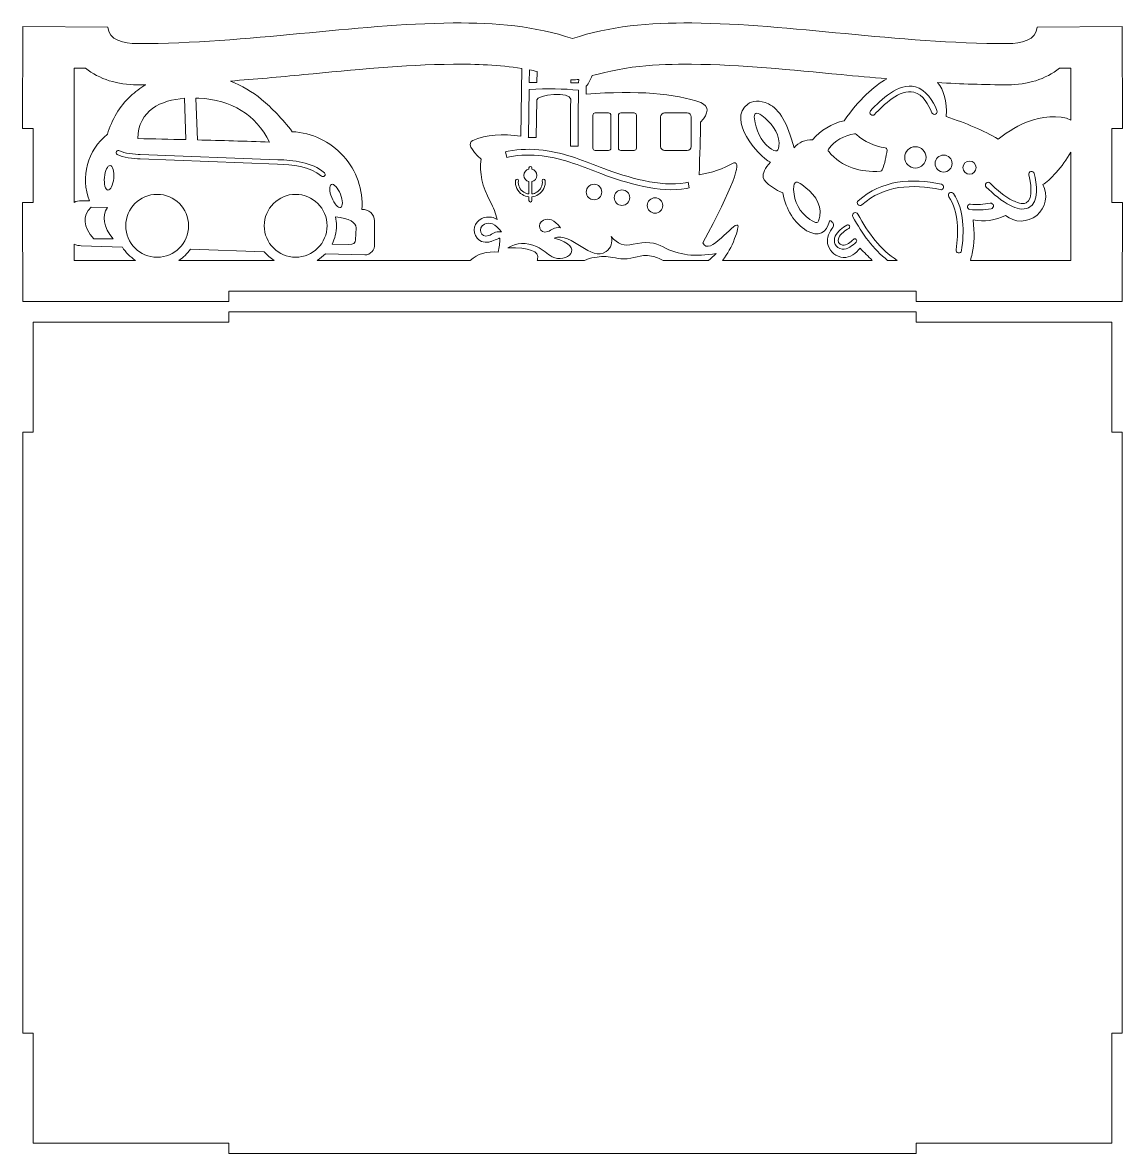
# Model space of a CAD drawing. Header units: millimetres. Extents: x -1460 to 1460, y -777 to 775.
# Drawn here: x -395.3 to -75.2, y 85.1 to 414.3 of the extents above; entities that cross this region are included whole.
import ezdxf

# ---------------------------------------------------------------- set-up
doc = ezdxf.new("R2010")
doc.units = ezdxf.units.MM
doc.header["$MEASUREMENT"] = 0
doc.layers.add('Camada 1', color=7, linetype='Continuous')

msp = doc.modelspace()

# ---------------------------------------------------------------- linework, layer by layer
at = {"layer": 'Camada 1', "color": 250, "lineweight": 20}
for points, knots in [([(-270.0209, 414.1403), (-298.9513, 413.8828), (-329.326, 408.1563), (-361.9524, 408.1563), (-361.9524, 408.1563), (-365.6108, 408.1563), (-370.4281, 409.1423), (-370.4281, 412.9401), (-370.4281, 412.9401), (-370.4281, 412.9401), (-395.2485, 413.1374), (-395.2485, 413.1374), (-395.2485, 413.1374), (-395.2485, 413.1374), (-395.2734, 383.4721), (-395.2734, 383.4721), (-395.2734, 383.4721), (-395.2734, 383.4721), (-392.2485, 383.4721), (-392.2485, 383.4721), (-392.2485, 383.4721), (-392.2485, 383.4721), (-392.2485, 361.8579), (-392.2485, 361.8579), (-392.2485, 361.8579), (-392.2485, 361.8579), (-395.2734, 361.8579), (-395.2734, 361.8579), (-395.2734, 361.8579), (-395.2734, 361.8579), (-395.2485, 333.0524), (-395.2485, 333.0524), (-395.2485, 333.0524), (-395.2485, 333.0524), (-335.2473, 333.0524), (-335.2473, 333.0524), (-335.2473, 333.0524), (-335.2473, 333.0524), (-335.2473, 336.0587), (-335.2473, 336.0587), (-335.2473, 336.0587), (-335.2473, 336.0587), (-135.2499, 336.0587), (-135.2499, 336.0587), (-135.2499, 336.0587), (-135.2499, 336.0587), (-135.2499, 333.0524), (-135.2499, 333.0524), (-135.2499, 333.0524), (-135.2499, 333.0524), (-75.2487, 333.0524), (-75.2487, 333.0524), (-75.2487, 333.0524), (-75.2487, 333.0524), (-75.2238, 361.8579), (-75.2238, 361.8579), (-75.2238, 361.8579), (-75.2238, 361.8579), (-78.2487, 361.8579), (-78.2487, 361.8579), (-78.2487, 361.8579), (-78.2487, 361.8579), (-78.2487, 383.4721), (-78.2487, 383.4721), (-78.2487, 383.4721), (-78.2487, 383.4721), (-75.2238, 383.4721), (-75.2238, 383.4721), (-75.2238, 383.4721), (-75.2238, 383.4721), (-75.2487, 413.1374), (-75.2487, 413.1374), (-75.2487, 413.1374), (-75.2487, 413.1374), (-100.0691, 412.9401), (-100.0691, 412.9401), (-100.0691, 412.9401), (-100.0691, 409.1423), (-104.8864, 408.1563), (-108.5448, 408.1563), (-108.5448, 408.1563), (-141.1712, 408.1563), (-171.5459, 413.8828), (-200.4763, 414.1403), (-200.4763, 414.1403), (-212.9685, 414.252), (-224.458, 413.256), (-235.2245, 409.5947), (-235.2245, 409.5947), (-235.2245, 409.5947), (-235.2486, 409.6029), (-235.2486, 409.6029), (-235.2486, 409.6029), (-235.2486, 409.6029), (-235.2727, 409.5947), (-235.2727, 409.5947), (-235.2727, 409.5947), (-246.0392, 413.256), (-257.5287, 414.252), (-270.0209, 414.1403)], [0, 0, 0, 0, 0.03846154, 0.03846154, 0.03846154, 0.03846154, 0.07692308, 0.07692308, 0.07692308, 0.07692308, 0.11538462, 0.11538462, 0.11538462, 0.11538462, 0.15384615, 0.15384615, 0.15384615, 0.15384615, 0.19230769, 0.19230769, 0.19230769, 0.19230769, 0.23076923, 0.23076923, 0.23076923, 0.23076923, 0.26923077, 0.26923077, 0.26923077, 0.26923077, 0.30769231, 0.30769231, 0.30769231, 0.30769231, 0.34615385, 0.34615385, 0.34615385, 0.34615385, 0.38461538, 0.38461538, 0.38461538, 0.38461538, 0.42307692, 0.42307692, 0.42307692, 0.42307692, 0.46153846, 0.46153846, 0.46153846, 0.46153846, 0.5, 0.5, 0.5, 0.5, 0.53846154, 0.53846154, 0.53846154, 0.53846154, 0.57692308, 0.57692308, 0.57692308, 0.57692308, 0.61538462, 0.61538462, 0.61538462, 0.61538462, 0.65384615, 0.65384615, 0.65384615, 0.65384615, 0.69230769, 0.69230769, 0.69230769, 0.69230769, 0.73076923, 0.73076923, 0.73076923, 0.73076923, 0.76923077, 0.76923077, 0.76923077, 0.76923077, 0.80769231, 0.80769231, 0.80769231, 0.80769231, 0.84615385, 0.84615385, 0.84615385, 0.84615385, 0.88461538, 0.88461538, 0.88461538, 0.88461538, 0.92307692, 0.92307692, 0.92307692, 0.92307692, 1, 1, 1, 1]), ([(-334.8091, 397.2522), (-327.6907, 397.7705), (-320.5788, 398.4244), (-313.4569, 399.1063), (-313.4569, 399.1063), (-299.0075, 400.4898), (-284.4378, 402.0114), (-269.9139, 402.1409), (-269.9139, 402.1409), (-263.3138, 402.1997), (-256.5801, 401.952), (-250.0097, 400.8892), (-250.0097, 400.8892), (-250.0097, 400.8892), (-250.319, 381.1684), (-250.319, 381.1684), (-250.319, 381.1684), (-255.4888, 381.9254), (-260.3597, 381.7891), (-264.2673, 379.9467), (-264.2673, 379.9467), (-265.7849, 379.1856), (-264.9709, 377.3601), (-261.8255, 374.4705), (-261.8255, 374.4705), (-262.4169, 370.5852), (-261.5288, 366.4903), (-259.1613, 362.1853), (-259.1613, 362.1853), (-258.2742, 360.4151), (-257.6002, 358.6792), (-257.1394, 356.9783), (-257.1394, 356.9783), (-257.3896, 357.117), (-257.6506, 357.2387), (-257.9223, 357.3404), (-257.9223, 357.3404), (-259.1382, 357.795), (-260.498, 357.799), (-261.6748, 357.2223), (-261.6748, 357.2223), (-263.8216, 356.1705), (-264.5613, 353.4248), (-263.031, 351.5469), (-263.031, 351.5469), (-262.0463, 350.3386), (-260.4994, 350.0395), (-259.0582, 350.5264), (-259.0582, 350.5264), (-258.9565, 350.5608), (-258.8561, 350.599), (-258.7572, 350.6404), (-258.7572, 350.6404), (-258.2003, 350.8737), (-257.2353, 351.1816), (-256.711, 351.4195), (-256.711, 351.4195), (-256.6216, 351.4599), (-256.5117, 351.4865), (-256.3927, 351.5018), (-256.3927, 351.5018), (-256.3987, 350.1294), (-256.5569, 348.7813), (-256.8671, 347.4582), (-256.8671, 347.4582), (-260.188, 347.7512), (-262.9053, 346.9491), (-265.0193, 345.0524), (-265.0193, 345.0524), (-265.0193, 345.0524), (-309.533, 345.0524), (-309.533, 345.0524), (-309.533, 345.0524), (-308.6637, 345.5959), (-307.8697, 346.2486), (-307.1707, 346.9917), (-307.1707, 346.9917), (-307.1707, 346.9917), (-295.6651, 346.6148), (-295.6651, 346.6148), (-295.6651, 346.6148), (-294.8735, 346.6504), (-294.129, 347.0012), (-293.597, 347.5886), (-293.597, 347.5886), (-293.0652, 348.1761), (-292.7901, 348.9517), (-292.8329, 349.7429), (-292.8329, 349.7429), (-292.8329, 349.7429), (-292.8329, 356.5486), (-292.8329, 356.5486), (-292.8329, 356.5486), (-292.8698, 357.4787), (-293.2819, 358.354), (-293.9749, 358.9751), (-293.9749, 358.9751), (-294.6678, 359.5963), (-295.5829, 359.9104), (-296.5113, 359.8457), (-296.5113, 359.8457), (-296.1548, 365.5514), (-298.1014, 371.1618), (-301.9152, 375.4205), (-301.9152, 375.4205), (-305.729, 379.6791), (-311.0914, 382.2306), (-316.8016, 382.5033), (-316.8016, 382.5033), (-319.7272, 386.2622), (-322.7002, 389.3881), (-325.7202, 391.881), (-325.7202, 391.881), (-328.4439, 394.129), (-331.5359, 395.9492), (-334.8091, 397.2522)], [0, 0, 0, 0, 0.03333333, 0.03333333, 0.03333333, 0.03333333, 0.06666667, 0.06666667, 0.06666667, 0.06666667, 0.1, 0.1, 0.1, 0.1, 0.13333333, 0.13333333, 0.13333333, 0.13333333, 0.16666667, 0.16666667, 0.16666667, 0.16666667, 0.2, 0.2, 0.2, 0.2, 0.23333333, 0.23333333, 0.23333333, 0.23333333, 0.26666667, 0.26666667, 0.26666667, 0.26666667, 0.3, 0.3, 0.3, 0.3, 0.33333333, 0.33333333, 0.33333333, 0.33333333, 0.36666667, 0.36666667, 0.36666667, 0.36666667, 0.4, 0.4, 0.4, 0.4, 0.43333333, 0.43333333, 0.43333333, 0.43333333, 0.46666667, 0.46666667, 0.46666667, 0.46666667, 0.5, 0.5, 0.5, 0.5, 0.53333333, 0.53333333, 0.53333333, 0.53333333, 0.56666667, 0.56666667, 0.56666667, 0.56666667, 0.6, 0.6, 0.6, 0.6, 0.63333333, 0.63333333, 0.63333333, 0.63333333, 0.66666667, 0.66666667, 0.66666667, 0.66666667, 0.7, 0.7, 0.7, 0.7, 0.73333333, 0.73333333, 0.73333333, 0.73333333, 0.76666667, 0.76666667, 0.76666667, 0.76666667, 0.8, 0.8, 0.8, 0.8, 0.83333333, 0.83333333, 0.83333333, 0.83333333, 0.86666667, 0.86666667, 0.86666667, 0.86666667, 0.9, 0.9, 0.9, 0.9, 0.93333333, 0.93333333, 0.93333333, 0.93333333, 1, 1, 1, 1]), ([(-198.4064, 369.9795), (-198.1766, 375.7849), (-198.0274, 380.8836), (-197.9589, 385.2754), (-197.9589, 385.2754), (-195.4886, 387.972), (-195.4639, 389.8714), (-197.8849, 390.9739), (-197.8849, 390.9739), (-205.2777, 393.7015), (-216.4039, 394.528), (-231.2638, 393.454), (-231.2638, 393.454), (-231.2638, 393.454), (-231.2231, 395.7099), (-231.2231, 395.7099), (-231.2231, 395.7099), (-230.5162, 396.6585), (-229.9596, 397.7046), (-229.5685, 398.8109), (-229.5685, 398.8109), (-227.654, 399.3128), (-221.5055, 400.9534), (-215.7619, 401.5175), (-215.7619, 401.5175), (-210.7083, 402.0138), (-205.6091, 402.1857), (-200.5833, 402.1409), (-200.5833, 402.1409), (-186.0594, 402.0114), (-171.4897, 400.4898), (-157.0403, 399.1063), (-157.0403, 399.1063), (-152.6141, 398.6825), (-148.1918, 398.2695), (-143.7694, 397.8932), (-143.7694, 397.8932), (-147.6059, 395.7296), (-151.8905, 391.883), (-156.2022, 385.7042), (-156.2022, 385.7042), (-159.7681, 384.8465), (-162.9832, 382.9114), (-165.4105, 380.1621), (-165.4105, 380.1621), (-167.4654, 380.2429), (-169.4444, 379.3793), (-170.7827, 377.8181), (-170.7827, 377.8181), (-172.589, 384.8823), (-175.0698, 389.1158), (-178.2053, 390.563), (-178.2053, 390.563), (-180.8435, 391.7804), (-182.9068, 391.5698), (-184.2674, 390.5267), (-184.2674, 390.5267), (-190.2984, 385.9037), (-181.3811, 375.5669), (-177.6465, 373.5978), (-177.6465, 373.5978), (-179.2599, 371.8513), (-179.9576, 370.3902), (-179.7396, 369.2144), (-179.7396, 369.2144), (-179.3986, 367.3762), (-175.5865, 365.3816), (-174.0652, 364.6881), (-174.0652, 364.6881), (-173.0416, 359.6326), (-170.7254, 355.9666), (-167.1164, 353.6896), (-167.1164, 353.6896), (-163.6506, 351.7971), (-161.4053, 352.7917), (-160.3808, 356.6737), (-160.3808, 356.6737), (-159.9907, 356.4957), (-159.706, 356.283), (-159.5261, 356.0357), (-159.5261, 356.0357), (-158.9945, 355.3046), (-159.4164, 354.7675), (-159.8169, 354.181), (-159.8169, 354.181), (-160.842, 352.681), (-161.4374, 351.0593), (-160.8647, 349.3479), (-160.8647, 349.3479), (-160.2186, 347.416), (-158.4839, 346.0548), (-156.4531, 345.8948), (-156.4531, 345.8948), (-154.4221, 345.7353), (-152.6686, 347.1774), (-151.556, 348.6158), (-151.556, 348.6158), (-150.3563, 347.33), (-149.1795, 346.1425), (-148.0255, 345.0524), (-148.0255, 345.0524), (-148.0255, 345.0524), (-191.5892, 345.0524), (-191.5892, 345.0524), (-191.5892, 345.0524), (-190.0828, 347.0638), (-189.027, 348.8798), (-188.0697, 351.3732), (-188.0697, 351.3732), (-187.7058, 352.3206), (-187.3912, 353.2831), (-187.1961, 354.1218), (-187.1961, 354.1218), (-187.0536, 354.7345), (-187.0475, 355.1104), (-187.1814, 355.2455), (-187.1814, 355.2455), (-188.2916, 356.3655), (-195.5475, 345.8285), (-197.2927, 350.1964), (-197.2927, 350.1964), (-188.733, 366.2358), (-185.7478, 373.9818), (-188.3371, 373.4342), (-188.3371, 373.4342), (-191.324, 371.6892), (-194.6805, 370.5375), (-198.4064, 369.9795)], [0, 0, 0, 0, 0.03030303, 0.03030303, 0.03030303, 0.03030303, 0.06060606, 0.06060606, 0.06060606, 0.06060606, 0.09090909, 0.09090909, 0.09090909, 0.09090909, 0.12121212, 0.12121212, 0.12121212, 0.12121212, 0.15151515, 0.15151515, 0.15151515, 0.15151515, 0.18181818, 0.18181818, 0.18181818, 0.18181818, 0.21212121, 0.21212121, 0.21212121, 0.21212121, 0.24242424, 0.24242424, 0.24242424, 0.24242424, 0.27272727, 0.27272727, 0.27272727, 0.27272727, 0.3030303, 0.3030303, 0.3030303, 0.3030303, 0.33333333, 0.33333333, 0.33333333, 0.33333333, 0.36363636, 0.36363636, 0.36363636, 0.36363636, 0.39393939, 0.39393939, 0.39393939, 0.39393939, 0.42424242, 0.42424242, 0.42424242, 0.42424242, 0.45454545, 0.45454545, 0.45454545, 0.45454545, 0.48484848, 0.48484848, 0.48484848, 0.48484848, 0.51515152, 0.51515152, 0.51515152, 0.51515152, 0.54545455, 0.54545455, 0.54545455, 0.54545455, 0.57575758, 0.57575758, 0.57575758, 0.57575758, 0.60606061, 0.60606061, 0.60606061, 0.60606061, 0.63636364, 0.63636364, 0.63636364, 0.63636364, 0.66666667, 0.66666667, 0.66666667, 0.66666667, 0.6969697, 0.6969697, 0.6969697, 0.6969697, 0.72727273, 0.72727273, 0.72727273, 0.72727273, 0.75757576, 0.75757576, 0.75757576, 0.75757576, 0.78787879, 0.78787879, 0.78787879, 0.78787879, 0.81818182, 0.81818182, 0.81818182, 0.81818182, 0.84848485, 0.84848485, 0.84848485, 0.84848485, 0.87878788, 0.87878788, 0.87878788, 0.87878788, 0.90909091, 0.90909091, 0.90909091, 0.90909091, 0.93939394, 0.93939394, 0.93939394, 0.93939394, 1, 1, 1, 1]), ([(-370.5707, 381.7424), (-376.4046, 377.1567), (-378.5359, 369.2847), (-375.8124, 362.3819), (-375.8124, 362.3819), (-375.8124, 362.3819), (-378.189, 362.3819), (-378.189, 362.3819), (-378.189, 362.3819), (-378.9164, 362.3819), (-379.7195, 362.3636), (-380.2687, 361.9156), (-380.2687, 361.9156), (-380.2728, 374.986), (-380.2693, 388.2942), (-380.2587, 401.0285), (-380.2587, 401.0285), (-380.2587, 401.0285), (-376.9644, 400.9987), (-376.9644, 400.9987), (-376.9644, 400.9987), (-373.0225, 397.7218), (-367.4481, 396.1563), (-361.9524, 396.1563), (-361.9524, 396.1563), (-361.1135, 396.1563), (-360.2748, 396.16), (-359.4367, 396.1675), (-359.4367, 396.1675), (-361.0152, 395.2453), (-362.5204, 394.1265), (-363.9247, 392.7948), (-363.9247, 392.7948), (-367.013, 389.8664), (-369.3582, 386.0957), (-370.5707, 381.7424)], [0, 0, 0, 0, 0.1, 0.1, 0.1, 0.1, 0.2, 0.2, 0.2, 0.2, 0.3, 0.3, 0.3, 0.3, 0.4, 0.4, 0.4, 0.4, 0.5, 0.5, 0.5, 0.5, 0.6, 0.6, 0.6, 0.6, 0.7, 0.7, 0.7, 0.7, 0.8, 0.8, 0.8, 0.8, 1, 1, 1, 1]), ([(-247.8348, 396.8672), (-247.8348, 396.8672), (-247.7779, 400.4944), (-247.7779, 400.4944), (-247.7779, 400.4944), (-247.0306, 400.3509), (-246.286, 400.1958), (-245.5442, 400.0287), (-245.5442, 400.0287), (-245.5442, 400.0287), (-245.5904, 396.8471), (-245.5904, 396.8471), (-245.5904, 396.8471), (-245.5904, 396.8471), (-247.8348, 396.8672), (-247.8348, 396.8672)], [0, 0, 0, 0, 0.2, 0.2, 0.2, 0.2, 0.4, 0.4, 0.4, 0.4, 0.6, 0.6, 0.6, 0.6, 1, 1, 1, 1]), ([(-108.5448, 396.1563), (-103.0491, 396.1563), (-97.4747, 397.7218), (-93.5328, 400.9987), (-93.5328, 400.9987), (-93.5328, 400.9987), (-90.2385, 401.0285), (-90.2385, 401.0285), (-90.2385, 401.0285), (-90.2385, 401.0285), (-90.2294, 385.8647), (-90.2294, 385.8647), (-90.2294, 385.8647), (-93.3477, 387.7279), (-99.4689, 386.5685), (-102.251, 385.5877), (-102.251, 385.5877), (-105.2669, 384.5242), (-108.3017, 382.7725), (-111.3549, 380.3329), (-111.3549, 380.3329), (-115.6114, 382.8232), (-120.6702, 385.0114), (-126.5315, 386.8978), (-126.5315, 386.8978), (-126.1138, 391.4085), (-127.2424, 394.6559), (-128.9937, 396.8081), (-128.9937, 396.8081), (-122.1931, 396.4049), (-115.3816, 396.1563), (-108.5448, 396.1563)], [0, 0, 0, 0, 0.11111111, 0.11111111, 0.11111111, 0.11111111, 0.22222222, 0.22222222, 0.22222222, 0.22222222, 0.33333333, 0.33333333, 0.33333333, 0.33333333, 0.44444444, 0.44444444, 0.44444444, 0.44444444, 0.55555556, 0.55555556, 0.55555556, 0.55555556, 0.66666667, 0.66666667, 0.66666667, 0.66666667, 0.77777778, 0.77777778, 0.77777778, 0.77777778, 1, 1, 1, 1]), ([(-247.8675, 394.7841), (-242.5501, 395.114), (-237.7596, 395.0336), (-233.4963, 394.5431), (-233.4963, 394.5431), (-233.4963, 394.5431), (-233.5372, 391.5559), (-233.5372, 391.5559), (-233.5372, 391.5559), (-233.6178, 387.1347), (-233.6605, 382.7225), (-233.5893, 378.3043), (-233.5893, 378.3043), (-233.5893, 378.3043), (-235.8259, 378.3043), (-235.8259, 378.3043), (-235.8259, 378.3043), (-235.8953, 382.7336), (-235.848, 387.1641), (-235.7746, 391.5929), (-235.7746, 391.5929), (-235.7746, 391.5929), (-235.7697, 391.9577), (-235.7697, 391.9577), (-235.7697, 391.9577), (-235.7378, 394.2606), (-245.6185, 393.2619), (-245.6642, 391.7772), (-245.6642, 391.7772), (-245.6642, 391.7772), (-245.8228, 380.7963), (-245.8228, 380.7963), (-245.8228, 380.7963), (-245.8228, 380.7963), (-248.1124, 380.7963), (-248.1124, 380.7963), (-248.1124, 380.7963), (-248.0939, 380.906), (-248.0834, 381.0186), (-248.0816, 381.1333), (-248.0816, 381.1333), (-248.0816, 381.1333), (-247.8675, 394.7841), (-247.8675, 394.7841)], [0, 0, 0, 0, 0.08333333, 0.08333333, 0.08333333, 0.08333333, 0.16666667, 0.16666667, 0.16666667, 0.16666667, 0.25, 0.25, 0.25, 0.25, 0.33333333, 0.33333333, 0.33333333, 0.33333333, 0.41666667, 0.41666667, 0.41666667, 0.41666667, 0.5, 0.5, 0.5, 0.5, 0.58333333, 0.58333333, 0.58333333, 0.58333333, 0.66666667, 0.66666667, 0.66666667, 0.66666667, 0.75, 0.75, 0.75, 0.75, 0.83333333, 0.83333333, 0.83333333, 0.83333333, 1, 1, 1, 1]), ([(-235.7034, 396.7583), (-235.7034, 396.7583), (-235.6921, 397.5756), (-235.6921, 397.5756), (-235.6921, 397.5756), (-235.5443, 397.5699), (-235.3964, 397.5674), (-235.2486, 397.5677), (-235.2486, 397.5677), (-234.6508, 397.5664), (-234.0532, 397.6136), (-233.4528, 397.7093), (-233.4528, 397.7093), (-233.4528, 397.7093), (-233.4661, 396.7383), (-233.4661, 396.7383), (-233.4661, 396.7383), (-233.4661, 396.7383), (-235.7034, 396.7583), (-235.7034, 396.7583)], [0, 0, 0, 0, 0.16666667, 0.16666667, 0.16666667, 0.16666667, 0.33333333, 0.33333333, 0.33333333, 0.33333333, 0.5, 0.5, 0.5, 0.5, 0.66666667, 0.66666667, 0.66666667, 0.66666667, 1, 1, 1, 1]), ([(-148.5042, 388.617), (-145.5467, 391.8362), (-140.3298, 396.8124), (-135.4653, 395.5455), (-135.4653, 395.5455), (-132.2626, 394.7112), (-130.3477, 391.4889), (-129.1758, 388.6337), (-129.1758, 388.6337), (-129.0074, 388.2231), (-129.2046, 387.751), (-129.6151, 387.5824), (-129.6151, 387.5824), (-130.0255, 387.4141), (-130.4977, 387.6114), (-130.6661, 388.0218), (-130.6661, 388.0218), (-131.6174, 390.3391), (-133.2413, 393.3011), (-135.8711, 393.9861), (-135.8711, 393.9861), (-139.9526, 395.0493), (-144.8793, 390.1811), (-147.3177, 387.5269), (-147.3177, 387.5269), (-147.618, 387.2002), (-148.1295, 387.1786), (-148.4562, 387.4787), (-148.4562, 387.4787), (-148.7828, 387.7789), (-148.8044, 388.2904), (-148.5042, 388.617)], [0, 0, 0, 0, 0.11111111, 0.11111111, 0.11111111, 0.11111111, 0.22222222, 0.22222222, 0.22222222, 0.22222222, 0.33333333, 0.33333333, 0.33333333, 0.33333333, 0.44444444, 0.44444444, 0.44444444, 0.44444444, 0.55555556, 0.55555556, 0.55555556, 0.55555556, 0.66666667, 0.66666667, 0.66666667, 0.66666667, 0.77777778, 0.77777778, 0.77777778, 0.77777778, 1, 1, 1, 1]), ([(-348.1457, 392.2284), (-348.1457, 392.2284), (-347.7532, 380.1876), (-347.7532, 380.1876), (-347.7532, 380.1876), (-352.431, 380.3036), (-357.1092, 380.4102), (-361.7877, 380.5067), (-361.7877, 380.5067), (-361.514, 388.771), (-355.0334, 391.7147), (-348.1457, 392.2284)], [0, 0, 0, 0, 0.25, 0.25, 0.25, 0.25, 0.5, 0.5, 0.5, 0.5, 1, 1, 1, 1]), ([(-344.029, 392.269), (-334.3921, 391.7891), (-327.5171, 387.5301), (-323.4053, 379.492), (-323.4053, 379.492), (-330.4115, 379.7182), (-337.4184, 379.9218), (-344.4256, 380.1032), (-344.4256, 380.1032), (-344.4256, 380.1032), (-344.8235, 392.2999), (-344.8235, 392.2999), (-344.8235, 392.2999), (-344.8235, 392.2999), (-344.029, 392.269), (-344.029, 392.269)], [0, 0, 0, 0, 0.2, 0.2, 0.2, 0.2, 0.4, 0.4, 0.4, 0.4, 0.6, 0.6, 0.6, 0.6, 1, 1, 1, 1]), ([(-229.3377, 387.278), (-229.3377, 387.6626), (-229.0232, 387.9771), (-228.6386, 387.9771), (-228.6386, 387.9771), (-228.6386, 387.9771), (-224.7824, 387.9771), (-224.7824, 387.9771), (-224.7824, 387.9771), (-224.3978, 387.9771), (-224.0833, 387.6626), (-224.0833, 387.278), (-224.0833, 387.278), (-224.0833, 387.278), (-224.0833, 377.7233), (-224.0833, 377.7233), (-224.0833, 377.7233), (-224.0833, 377.3387), (-224.3978, 377.0242), (-224.7824, 377.0242), (-224.7824, 377.0242), (-224.7824, 377.0242), (-228.6386, 377.0242), (-228.6386, 377.0242), (-228.6386, 377.0242), (-229.0232, 377.0242), (-229.3377, 377.3387), (-229.3377, 377.7233), (-229.3377, 377.7233), (-229.3377, 377.7233), (-229.3377, 387.278), (-229.3377, 387.278)], [0, 0, 0, 0, 0.11111111, 0.11111111, 0.11111111, 0.11111111, 0.22222222, 0.22222222, 0.22222222, 0.22222222, 0.33333333, 0.33333333, 0.33333333, 0.33333333, 0.44444444, 0.44444444, 0.44444444, 0.44444444, 0.55555556, 0.55555556, 0.55555556, 0.55555556, 0.66666667, 0.66666667, 0.66666667, 0.66666667, 0.77777778, 0.77777778, 0.77777778, 0.77777778, 1, 1, 1, 1]), ([(-221.2009, 387.9771), (-221.2009, 387.9771), (-217.3447, 387.9771), (-217.3447, 387.9771), (-217.3447, 387.9771), (-216.9601, 387.9771), (-216.6456, 387.6626), (-216.6456, 387.278), (-216.6456, 387.278), (-216.6456, 387.278), (-216.6456, 377.7233), (-216.6456, 377.7233), (-216.6456, 377.7233), (-216.6456, 377.3387), (-216.9601, 377.0242), (-217.3447, 377.0242), (-217.3447, 377.0242), (-217.3447, 377.0242), (-221.2009, 377.0242), (-221.2009, 377.0242), (-221.2009, 377.0242), (-221.5855, 377.0242), (-221.9, 377.3387), (-221.9, 377.7233), (-221.9, 377.7233), (-221.9, 377.7233), (-221.9, 387.278), (-221.9, 387.278), (-221.9, 387.278), (-221.9, 387.6626), (-221.5855, 387.9771), (-221.2009, 387.9771)], [0, 0, 0, 0, 0.11111111, 0.11111111, 0.11111111, 0.11111111, 0.22222222, 0.22222222, 0.22222222, 0.22222222, 0.33333333, 0.33333333, 0.33333333, 0.33333333, 0.44444444, 0.44444444, 0.44444444, 0.44444444, 0.55555556, 0.55555556, 0.55555556, 0.55555556, 0.66666667, 0.66666667, 0.66666667, 0.66666667, 0.77777778, 0.77777778, 0.77777778, 0.77777778, 1, 1, 1, 1]), ([(-209.6151, 378.2109), (-209.6151, 378.2109), (-209.6151, 386.7905), (-209.6151, 386.7905), (-209.6151, 386.7905), (-209.6151, 387.4431), (-209.081, 387.9771), (-208.4286, 387.9771), (-208.4286, 387.9771), (-208.4286, 387.9771), (-201.8841, 387.9771), (-201.8841, 387.9771), (-201.8841, 387.9771), (-201.2314, 387.9771), (-200.6973, 387.4431), (-200.6973, 386.7905), (-200.6973, 386.7905), (-200.6973, 386.7905), (-200.6973, 378.2109), (-200.6973, 378.2109), (-200.6973, 378.2109), (-200.6973, 377.5581), (-201.2314, 377.0242), (-201.8841, 377.0242), (-201.8841, 377.0242), (-201.8841, 377.0242), (-208.4286, 377.0242), (-208.4286, 377.0242), (-208.4286, 377.0242), (-209.081, 377.0242), (-209.6151, 377.5581), (-209.6151, 378.2109)], [0, 0, 0, 0, 0.11111111, 0.11111111, 0.11111111, 0.11111111, 0.22222222, 0.22222222, 0.22222222, 0.22222222, 0.33333333, 0.33333333, 0.33333333, 0.33333333, 0.44444444, 0.44444444, 0.44444444, 0.44444444, 0.55555556, 0.55555556, 0.55555556, 0.55555556, 0.66666667, 0.66666667, 0.66666667, 0.66666667, 0.77777778, 0.77777778, 0.77777778, 0.77777778, 1, 1, 1, 1]), ([(-175.1469, 379.2486), (-175.0717, 376.4941), (-175.8726, 376.3285), (-178.0458, 377.9334), (-178.0458, 377.9334), (-180.5754, 379.8015), (-181.7322, 383.142), (-182.3109, 386.2479), (-182.3109, 386.2479), (-182.6108, 387.8584), (-181.6669, 388.3876), (-180.1708, 387.2352), (-180.1708, 387.2352), (-177.5582, 385.2232), (-175.2361, 382.5232), (-175.1469, 379.2486)], [0, 0, 0, 0, 0.2, 0.2, 0.2, 0.2, 0.4, 0.4, 0.4, 0.4, 0.6, 0.6, 0.6, 0.6, 1, 1, 1, 1]), ([(-160.6987, 376.7033), (-160.8859, 376.9176), (-160.9021, 377.2215), (-160.7391, 377.4543), (-160.7391, 377.4543), (-158.9189, 380.0512), (-156.2375, 381.3848), (-153.1421, 381.8644), (-153.1421, 381.8644), (-152.9495, 381.894), (-152.7711, 381.8382), (-152.6296, 381.7044), (-152.6296, 381.7044), (-150.2959, 379.4959), (-147.3639, 378.3279), (-144.224, 377.8184), (-144.224, 377.8184), (-143.901, 377.7662), (-143.6768, 377.4675), (-143.7167, 377.1426), (-143.7167, 377.1426), (-143.9536, 375.2154), (-144.3546, 373.1975), (-145.1077, 371.4004), (-145.1077, 371.4004), (-145.1977, 371.186), (-145.386, 371.0488), (-145.6177, 371.0288), (-145.6177, 371.0288), (-151.5551, 370.5166), (-156.7379, 372.169), (-160.6987, 376.7033)], [0, 0, 0, 0, 0.11111111, 0.11111111, 0.11111111, 0.11111111, 0.22222222, 0.22222222, 0.22222222, 0.22222222, 0.33333333, 0.33333333, 0.33333333, 0.33333333, 0.44444444, 0.44444444, 0.44444444, 0.44444444, 0.55555556, 0.55555556, 0.55555556, 0.55555556, 0.66666667, 0.66666667, 0.66666667, 0.66666667, 0.77777778, 0.77777778, 0.77777778, 0.77777778, 1, 1, 1, 1]), ([(-361.0349, 375.8716), (-361.0349, 375.8716), (-321.0461, 374.3498), (-321.0461, 374.3498), (-321.0461, 374.3498), (-316.4737, 374.1758), (-311.0745, 373.6872), (-307.4634, 370.5589), (-307.4634, 370.5589), (-307.1973, 370.3284), (-307.1682, 369.9234), (-307.3987, 369.6574), (-307.3987, 369.6574), (-307.6292, 369.3913), (-308.0341, 369.3624), (-308.3002, 369.5928), (-308.3002, 369.5928), (-311.6418, 372.4877), (-316.8726, 372.9119), (-321.0947, 373.0726), (-321.0947, 373.0726), (-321.0947, 373.0726), (-361.0834, 374.5942), (-361.0834, 374.5942), (-361.0834, 374.5942), (-362.9108, 374.6639), (-366.1764, 374.9372), (-367.7288, 375.8686), (-367.7288, 375.8686), (-368.0306, 376.0498), (-368.1289, 376.4437), (-367.948, 376.7454), (-367.948, 376.7454), (-367.7668, 377.0473), (-367.3729, 377.1458), (-367.0711, 376.9645), (-367.0711, 376.9645), (-365.7656, 376.1813), (-362.5797, 375.9304), (-361.0349, 375.8716)], [0, 0, 0, 0, 0.09090909, 0.09090909, 0.09090909, 0.09090909, 0.18181818, 0.18181818, 0.18181818, 0.18181818, 0.27272727, 0.27272727, 0.27272727, 0.27272727, 0.36363636, 0.36363636, 0.36363636, 0.36363636, 0.45454545, 0.45454545, 0.45454545, 0.45454545, 0.54545455, 0.54545455, 0.54545455, 0.54545455, 0.63636364, 0.63636364, 0.63636364, 0.63636364, 0.72727273, 0.72727273, 0.72727273, 0.72727273, 0.81818182, 0.81818182, 0.81818182, 0.81818182, 1, 1, 1, 1]), ([(-243.8315, 377.1019), (-240.5766, 376.702), (-237.4999, 375.9107), (-234.4011, 374.8556), (-234.4011, 374.8556), (-231.6144, 373.9069), (-228.8833, 372.7937), (-226.1235, 371.7697), (-226.1235, 371.7697), (-219.3794, 369.2675), (-209.6587, 366.2951), (-202.401, 367.6216), (-202.401, 367.6216), (-202.401, 367.6216), (-201.5756, 367.7725), (-201.5756, 367.7725), (-201.5756, 367.7725), (-201.5756, 367.7725), (-201.2738, 366.1217), (-201.2738, 366.1217), (-201.2738, 366.1217), (-201.2738, 366.1217), (-202.0992, 365.9708), (-202.0992, 365.9708), (-202.0992, 365.9708), (-209.715, 364.5788), (-219.6239, 367.5683), (-226.7072, 370.1964), (-226.7072, 370.1964), (-229.4525, 371.2149), (-232.1702, 372.3232), (-234.9421, 373.2669), (-234.9421, 373.2669), (-237.931, 374.2846), (-240.8965, 375.0506), (-244.0362, 375.4363), (-244.0362, 375.4363), (-247.2098, 375.8261), (-250.4478, 375.8135), (-253.5853, 375.152), (-253.5853, 375.152), (-253.5853, 375.152), (-254.4064, 374.9788), (-254.4064, 374.9788), (-254.4064, 374.9788), (-254.4064, 374.9788), (-254.7526, 376.621), (-254.7526, 376.621), (-254.7526, 376.621), (-254.7526, 376.621), (-253.9316, 376.7941), (-253.9316, 376.7941), (-253.9316, 376.7941), (-250.6113, 377.4941), (-247.1905, 377.5147), (-243.8315, 377.1019)], [0, 0, 0, 0, 0.06666667, 0.06666667, 0.06666667, 0.06666667, 0.13333333, 0.13333333, 0.13333333, 0.13333333, 0.2, 0.2, 0.2, 0.2, 0.26666667, 0.26666667, 0.26666667, 0.26666667, 0.33333333, 0.33333333, 0.33333333, 0.33333333, 0.4, 0.4, 0.4, 0.4, 0.46666667, 0.46666667, 0.46666667, 0.46666667, 0.53333333, 0.53333333, 0.53333333, 0.53333333, 0.6, 0.6, 0.6, 0.6, 0.66666667, 0.66666667, 0.66666667, 0.66666667, 0.73333333, 0.73333333, 0.73333333, 0.73333333, 0.8, 0.8, 0.8, 0.8, 0.86666667, 0.86666667, 0.86666667, 0.86666667, 1, 1, 1, 1]), ([(-135.4633, 371.9147), (-137.1819, 371.9147), (-138.5754, 373.308), (-138.5754, 375.0267), (-138.5754, 375.0267), (-138.5754, 376.7453), (-137.1819, 378.1388), (-135.4633, 378.1388), (-135.4633, 378.1388), (-133.7448, 378.1388), (-132.3513, 376.7453), (-132.3513, 375.0267), (-132.3513, 375.0267), (-132.3513, 373.308), (-133.7448, 371.9147), (-135.4633, 371.9147)], [0, 0, 0, 0, 0.2, 0.2, 0.2, 0.2, 0.4, 0.4, 0.4, 0.4, 0.6, 0.6, 0.6, 0.6, 1, 1, 1, 1]), ([(-129.7082, 373.236), (-129.7082, 374.6016), (-128.6011, 375.7085), (-127.2357, 375.7085), (-127.2357, 375.7085), (-125.8702, 375.7085), (-124.7631, 374.6016), (-124.7631, 373.236), (-124.7631, 373.236), (-124.7631, 371.8706), (-125.8702, 370.7635), (-127.2357, 370.7635), (-127.2357, 370.7635), (-128.6011, 370.7635), (-129.7082, 371.8706), (-129.7082, 373.236)], [0, 0, 0, 0, 0.2, 0.2, 0.2, 0.2, 0.4, 0.4, 0.4, 0.4, 0.6, 0.6, 0.6, 0.6, 1, 1, 1, 1]), ([(-98.3951, 367.1172), (-96.4897, 368.149), (-92.5732, 372.3286), (-90.2271, 376.565), (-90.2271, 376.565), (-90.2259, 365.9603), (-90.2295, 355.3137), (-90.2383, 345.0524), (-90.2383, 345.0524), (-90.2383, 345.0524), (-119.4692, 345.0524), (-119.4692, 345.0524), (-119.4692, 345.0524), (-119.2678, 345.6702), (-119.0892, 346.3198), (-118.9366, 347.0039), (-118.9366, 347.0039), (-118.3099, 349.8122), (-118.2125, 353.0779), (-118.6449, 356.801), (-118.6449, 356.801), (-115.4582, 356.2089), (-112.1652, 356.6726), (-109.2662, 358.1222), (-109.2662, 358.1222), (-106.6051, 355.9525), (-102.7817, 355.9666), (-100.1366, 358.1552), (-100.1366, 358.1552), (-97.4913, 360.3439), (-96.762, 364.0972), (-98.3951, 367.1172)], [0, 0, 0, 0, 0.11111111, 0.11111111, 0.11111111, 0.11111111, 0.22222222, 0.22222222, 0.22222222, 0.22222222, 0.33333333, 0.33333333, 0.33333333, 0.33333333, 0.44444444, 0.44444444, 0.44444444, 0.44444444, 0.55555556, 0.55555556, 0.55555556, 0.55555556, 0.66666667, 0.66666667, 0.66666667, 0.66666667, 0.77777778, 0.77777778, 0.77777778, 0.77777778, 1, 1, 1, 1]), ([(-369.7903, 372.659), (-369.0423, 372.5907), (-368.5822, 370.9352), (-368.7622, 368.9615), (-368.7622, 368.9615), (-368.9426, 366.9876), (-369.6949, 365.4431), (-370.443, 365.5113), (-370.443, 365.5113), (-371.1909, 365.5794), (-371.651, 367.2351), (-371.4711, 369.2088), (-371.4711, 369.2088), (-371.2907, 371.1825), (-370.5383, 372.7272), (-369.7903, 372.659)], [0, 0, 0, 0, 0.2, 0.2, 0.2, 0.2, 0.4, 0.4, 0.4, 0.4, 0.6, 0.6, 0.6, 0.6, 1, 1, 1, 1]), ([(-249.3782, 369.7902), (-249.3782, 370.6796), (-248.7575, 371.4244), (-247.9258, 371.6148), (-247.9258, 371.6148), (-247.9258, 371.6148), (-247.9258, 371.9548), (-247.9258, 371.9548), (-247.9258, 371.9548), (-247.9258, 372.1859), (-247.7373, 372.3744), (-247.5063, 372.3744), (-247.5063, 372.3744), (-247.2752, 372.3744), (-247.0867, 372.1859), (-247.0867, 371.9548), (-247.0867, 371.9548), (-247.0867, 371.9548), (-247.0867, 371.6147), (-247.0867, 371.6147), (-247.0867, 371.6147), (-246.2487, 371.4231), (-245.6343, 370.6722), (-245.6343, 369.7902), (-245.6343, 369.7902), (-245.6343, 368.9136), (-246.243, 368.1586), (-247.0867, 367.9656), (-247.0867, 367.9656), (-247.0867, 367.9656), (-247.0867, 364.3766), (-247.0867, 364.3766), (-247.0867, 364.3766), (-246.5885, 364.4391), (-246.101, 364.609), (-245.6596, 364.8859), (-245.6596, 364.8859), (-244.5193, 365.6017), (-243.8891, 366.907), (-244.0379, 368.2452), (-244.0379, 368.2452), (-244.0633, 368.4748), (-243.8969, 368.6829), (-243.6671, 368.7085), (-243.6671, 368.7085), (-243.4375, 368.734), (-243.2294, 368.5676), (-243.2038, 368.3378), (-243.2038, 368.3378), (-243.0195, 366.6797), (-243.8004, 365.0621), (-245.2135, 364.1752), (-245.2135, 364.1752), (-245.7912, 363.8125), (-246.4332, 363.5981), (-247.0867, 363.532), (-247.0867, 363.532), (-247.0867, 363.532), (-247.0867, 362.445), (-247.0867, 362.445), (-247.0867, 362.445), (-247.0867, 362.214), (-247.2752, 362.0255), (-247.5063, 362.0255), (-247.5063, 362.0255), (-247.7373, 362.0255), (-247.9258, 362.214), (-247.9258, 362.445), (-247.9258, 362.445), (-247.9258, 362.445), (-247.9258, 363.5285), (-247.9258, 363.5285), (-247.9258, 363.5285), (-248.5921, 363.5902), (-249.2473, 363.8057), (-249.8359, 364.1752), (-249.8359, 364.1752), (-251.249, 365.0621), (-252.03, 366.6797), (-251.8456, 368.3378), (-251.8456, 368.3378), (-251.82, 368.5676), (-251.6119, 368.734), (-251.3823, 368.7085), (-251.3823, 368.7085), (-251.1525, 368.6829), (-250.9861, 368.4748), (-251.0116, 368.2452), (-251.0116, 368.2452), (-251.1604, 366.907), (-250.5302, 365.6017), (-249.3898, 364.8859), (-249.3898, 364.8859), (-248.9375, 364.602), (-248.4367, 364.4308), (-247.9258, 364.3721), (-247.9258, 364.3721), (-247.9258, 364.3721), (-247.9258, 367.9655), (-247.9258, 367.9655), (-247.9258, 367.9655), (-248.7725, 368.1593), (-249.3782, 368.9161), (-249.3782, 369.7902)], [0, 0, 0, 0, 0.03703704, 0.03703704, 0.03703704, 0.03703704, 0.07407407, 0.07407407, 0.07407407, 0.07407407, 0.11111111, 0.11111111, 0.11111111, 0.11111111, 0.14814815, 0.14814815, 0.14814815, 0.14814815, 0.18518519, 0.18518519, 0.18518519, 0.18518519, 0.22222222, 0.22222222, 0.22222222, 0.22222222, 0.25925926, 0.25925926, 0.25925926, 0.25925926, 0.2962963, 0.2962963, 0.2962963, 0.2962963, 0.33333333, 0.33333333, 0.33333333, 0.33333333, 0.37037037, 0.37037037, 0.37037037, 0.37037037, 0.40740741, 0.40740741, 0.40740741, 0.40740741, 0.44444444, 0.44444444, 0.44444444, 0.44444444, 0.48148148, 0.48148148, 0.48148148, 0.48148148, 0.51851852, 0.51851852, 0.51851852, 0.51851852, 0.55555556, 0.55555556, 0.55555556, 0.55555556, 0.59259259, 0.59259259, 0.59259259, 0.59259259, 0.62962963, 0.62962963, 0.62962963, 0.62962963, 0.66666667, 0.66666667, 0.66666667, 0.66666667, 0.7037037, 0.7037037, 0.7037037, 0.7037037, 0.74074074, 0.74074074, 0.74074074, 0.74074074, 0.77777778, 0.77777778, 0.77777778, 0.77777778, 0.81481481, 0.81481481, 0.81481481, 0.81481481, 0.85185185, 0.85185185, 0.85185185, 0.85185185, 0.88888889, 0.88888889, 0.88888889, 0.88888889, 0.92592593, 0.92592593, 0.92592593, 0.92592593, 1, 1, 1, 1]), ([(-121.6084, 372.0422), (-121.6084, 373.1018), (-120.7494, 373.9609), (-119.6899, 373.9609), (-119.6899, 373.9609), (-118.6304, 373.9609), (-117.7716, 373.1018), (-117.7716, 372.0422), (-117.7716, 372.0422), (-117.7716, 370.9829), (-118.6304, 370.1239), (-119.6899, 370.1239), (-119.6899, 370.1239), (-120.7494, 370.1239), (-121.6084, 370.9829), (-121.6084, 372.0422)], [0, 0, 0, 0, 0.2, 0.2, 0.2, 0.2, 0.4, 0.4, 0.4, 0.4, 0.6, 0.6, 0.6, 0.6, 1, 1, 1, 1]), ([(-152.1107, 362.4152), (-145.2522, 368.4744), (-136.5238, 369.0575), (-127.8763, 367.2032), (-127.8763, 367.2032), (-127.4426, 367.1101), (-127.1645, 366.6804), (-127.2574, 366.2466), (-127.2574, 366.2466), (-127.3506, 365.8128), (-127.7803, 365.5348), (-128.2141, 365.6277), (-128.2141, 365.6277), (-136.3389, 367.3699), (-144.5863, 366.9126), (-151.0438, 361.2077), (-151.0438, 361.2077), (-151.3765, 360.914), (-151.8874, 360.9456), (-152.181, 361.2779), (-152.181, 361.2779), (-152.4747, 361.6105), (-152.4433, 362.1215), (-152.1107, 362.4152)], [0, 0, 0, 0, 0.14285714, 0.14285714, 0.14285714, 0.14285714, 0.28571429, 0.28571429, 0.28571429, 0.28571429, 0.42857143, 0.42857143, 0.42857143, 0.42857143, 0.57142857, 0.57142857, 0.57142857, 0.57142857, 0.71428571, 0.71428571, 0.71428571, 0.71428571, 1, 1, 1, 1]), ([(-107.75, 360.9704), (-106.2473, 360.2376), (-104.132, 359.5434), (-102.5238, 360.3491), (-102.5238, 360.3491), (-99.2428, 361.9925), (-100.207, 367.5225), (-100.8734, 370.3114), (-100.8734, 370.3114), (-100.9765, 370.7429), (-101.4126, 371.0108), (-101.8441, 370.9077), (-101.8441, 370.9077), (-102.2756, 370.8046), (-102.5437, 370.3687), (-102.4405, 369.937), (-102.4405, 369.937), (-102.0055, 368.1159), (-100.954, 362.9375), (-103.2456, 361.7893), (-103.2456, 361.7893), (-104.3042, 361.2589), (-106.0817, 361.9495), (-107.0442, 362.4185), (-107.0442, 362.4185), (-109.4686, 363.6003), (-111.8166, 365.6379), (-113.7041, 367.5373), (-113.7041, 367.5373), (-114.0168, 367.8523), (-114.5288, 367.8538), (-114.8436, 367.5411), (-114.8436, 367.5411), (-115.1582, 367.2284), (-115.1601, 366.7165), (-114.8472, 366.4017), (-114.8472, 366.4017), (-112.8243, 364.3659), (-110.3469, 362.2361), (-107.75, 360.9704)], [0, 0, 0, 0, 0.09090909, 0.09090909, 0.09090909, 0.09090909, 0.18181818, 0.18181818, 0.18181818, 0.18181818, 0.27272727, 0.27272727, 0.27272727, 0.27272727, 0.36363636, 0.36363636, 0.36363636, 0.36363636, 0.45454545, 0.45454545, 0.45454545, 0.45454545, 0.54545455, 0.54545455, 0.54545455, 0.54545455, 0.63636364, 0.63636364, 0.63636364, 0.63636364, 0.72727273, 0.72727273, 0.72727273, 0.72727273, 0.81818182, 0.81818182, 0.81818182, 0.81818182, 1, 1, 1, 1]), ([(-305.4119, 367.1525), (-304.7123, 367.4342), (-303.5423, 366.1659), (-302.7988, 364.3196), (-302.7988, 364.3196), (-302.0554, 362.4732), (-302.0197, 360.748), (-302.7196, 360.4664), (-302.7196, 360.4664), (-303.4192, 360.1843), (-304.5891, 361.4528), (-305.3327, 363.2993), (-305.3327, 363.2993), (-306.076, 365.1455), (-306.1117, 366.8705), (-305.4119, 367.1525)], [0, 0, 0, 0, 0.2, 0.2, 0.2, 0.2, 0.4, 0.4, 0.4, 0.4, 0.6, 0.6, 0.6, 0.6, 1, 1, 1, 1]), ([(-228.9863, 362.6857), (-230.2328, 362.6857), (-231.2434, 363.6964), (-231.2434, 364.9428), (-231.2434, 364.9428), (-231.2434, 366.1894), (-230.2328, 367.2), (-228.9863, 367.2), (-228.9863, 367.2), (-227.7397, 367.2), (-226.7292, 366.1894), (-226.7292, 364.9428), (-226.7292, 364.9428), (-226.7292, 363.6964), (-227.7397, 362.6857), (-228.9863, 362.6857)], [0, 0, 0, 0, 0.2, 0.2, 0.2, 0.2, 0.4, 0.4, 0.4, 0.4, 0.6, 0.6, 0.6, 0.6, 1, 1, 1, 1]), ([(-220.8456, 361.0576), (-222.0922, 361.0576), (-223.1027, 362.0681), (-223.1027, 363.3147), (-223.1027, 363.3147), (-223.1027, 364.5612), (-222.0922, 365.5718), (-220.8456, 365.5718), (-220.8456, 365.5718), (-219.5991, 365.5718), (-218.5885, 364.5612), (-218.5885, 363.3147), (-218.5885, 363.3147), (-218.5885, 362.0681), (-219.5991, 361.0576), (-220.8456, 361.0576)], [0, 0, 0, 0, 0.2, 0.2, 0.2, 0.2, 0.4, 0.4, 0.4, 0.4, 0.6, 0.6, 0.6, 0.6, 1, 1, 1, 1]), ([(-170.8944, 365.7017), (-170.9897, 368.5002), (-169.6968, 367.9538), (-168.5149, 367.0995), (-168.5149, 367.0995), (-165.356, 364.8149), (-162.6153, 361.8049), (-163.2972, 357.9256), (-163.2972, 357.9256), (-163.7349, 355.4339), (-164.2422, 355.6897), (-166.1465, 356.9788), (-166.1465, 356.9788), (-169.2116, 359.0545), (-170.7684, 362.0021), (-170.8944, 365.7017)], [0, 0, 0, 0, 0.2, 0.2, 0.2, 0.2, 0.4, 0.4, 0.4, 0.4, 0.6, 0.6, 0.6, 0.6, 1, 1, 1, 1]), ([(-356.1233, 364.2651), (-351.0717, 364.2651), (-346.9766, 360.17), (-346.9766, 355.1184), (-346.9766, 355.1184), (-346.9766, 350.0667), (-351.0717, 345.9717), (-356.1233, 345.9717), (-356.1233, 345.9717), (-361.1751, 345.9717), (-365.2702, 350.0667), (-365.2702, 355.1184), (-365.2702, 355.1184), (-365.2702, 360.17), (-361.1751, 364.2651), (-356.1233, 364.2651)], [0, 0, 0, 0, 0.2, 0.2, 0.2, 0.2, 0.4, 0.4, 0.4, 0.4, 0.6, 0.6, 0.6, 0.6, 1, 1, 1, 1]), ([(-315.8126, 364.2651), (-310.7609, 364.2651), (-306.6658, 360.17), (-306.6658, 355.1184), (-306.6658, 355.1184), (-306.6658, 350.0667), (-310.7609, 345.9717), (-315.8126, 345.9717), (-315.8126, 345.9717), (-320.8642, 345.9717), (-324.9593, 350.0667), (-324.9593, 355.1184), (-324.9593, 355.1184), (-324.9593, 360.17), (-320.8642, 364.2651), (-315.8126, 364.2651)], [0, 0, 0, 0, 0.2, 0.2, 0.2, 0.2, 0.4, 0.4, 0.4, 0.4, 0.6, 0.6, 0.6, 0.6, 1, 1, 1, 1]), ([(-213.4819, 361.0204), (-213.4819, 362.2669), (-212.4713, 363.2775), (-211.2248, 363.2775), (-211.2248, 363.2775), (-209.9783, 363.2775), (-208.9677, 362.2669), (-208.9677, 361.0204), (-208.9677, 361.0204), (-208.9677, 359.7738), (-209.9783, 358.7633), (-211.2248, 358.7633), (-211.2248, 358.7633), (-212.4713, 358.7633), (-213.4819, 359.7738), (-213.4819, 361.0204)], [0, 0, 0, 0, 0.2, 0.2, 0.2, 0.2, 0.4, 0.4, 0.4, 0.4, 0.6, 0.6, 0.6, 0.6, 1, 1, 1, 1]), ([(-123.6408, 348.1195), (-122.8784, 353.159), (-122.802, 359.1638), (-125.7325, 363.583), (-125.7325, 363.583), (-125.9776, 363.9527), (-125.876, 364.4541), (-125.5063, 364.6993), (-125.5063, 364.6993), (-125.1364, 364.9449), (-124.6348, 364.8432), (-124.3895, 364.4733), (-124.3895, 364.4733), (-121.2142, 359.6847), (-121.2194, 353.3532), (-122.0476, 347.8787), (-122.0476, 347.8787), (-122.1141, 347.44), (-122.526, 347.136), (-122.9648, 347.2025), (-122.9648, 347.2025), (-123.4034, 347.2688), (-123.7071, 347.6807), (-123.6408, 348.1195)], [0, 0, 0, 0, 0.14285714, 0.14285714, 0.14285714, 0.14285714, 0.28571429, 0.28571429, 0.28571429, 0.28571429, 0.42857143, 0.42857143, 0.42857143, 0.42857143, 0.57142857, 0.57142857, 0.57142857, 0.57142857, 0.71428571, 0.71428571, 0.71428571, 0.71428571, 1, 1, 1, 1]), ([(-375.3093, 360.5243), (-375.3093, 360.5243), (-370.617, 360.3975), (-370.617, 360.3975), (-370.617, 360.3975), (-372.3161, 357.8984), (-371.7525, 354.8689), (-368.9261, 351.3091), (-368.9261, 351.3091), (-368.9261, 351.3091), (-374.506, 351.2667), (-374.506, 351.2667), (-374.506, 351.2667), (-377.7082, 354.9004), (-377.9759, 357.9862), (-375.3093, 360.5243)], [0, 0, 0, 0, 0.2, 0.2, 0.2, 0.2, 0.4, 0.4, 0.4, 0.4, 0.6, 0.6, 0.6, 0.6, 1, 1, 1, 1]), ([(-143.548, 345.0524), (-147.6356, 348.2437), (-150.9487, 352.7314), (-153.6512, 357.7639), (-153.6512, 357.7639), (-153.8612, 358.155), (-153.7137, 358.6448), (-153.3228, 358.855), (-153.3228, 358.855), (-152.9318, 359.0647), (-152.4416, 358.9172), (-152.2319, 358.5264), (-152.2319, 358.5264), (-149.2603, 352.9931), (-145.5336, 348.1089), (-140.77, 345.0524), (-140.77, 345.0524), (-140.77, 345.0524), (-143.548, 345.0524), (-143.548, 345.0524)], [0, 0, 0, 0, 0.16666667, 0.16666667, 0.16666667, 0.16666667, 0.33333333, 0.33333333, 0.33333333, 0.33333333, 0.5, 0.5, 0.5, 0.5, 0.66666667, 0.66666667, 0.66666667, 0.66666667, 1, 1, 1, 1]), ([(-120.3198, 360.7059), (-120.2713, 361.1469), (-119.8718, 361.4671), (-119.4308, 361.4185), (-119.4308, 361.4185), (-117.5401, 361.2103), (-115.5494, 361.3732), (-113.6765, 361.6693), (-113.6765, 361.6693), (-113.2381, 361.7387), (-112.8243, 361.4377), (-112.755, 360.9994), (-112.755, 360.9994), (-112.6858, 360.5608), (-112.9866, 360.147), (-113.425, 360.0777), (-113.425, 360.0777), (-115.4433, 359.7586), (-117.5697, 359.5925), (-119.607, 359.8168), (-119.607, 359.8168), (-120.0481, 359.8656), (-120.3683, 360.2649), (-120.3198, 360.7059)], [0, 0, 0, 0, 0.14285714, 0.14285714, 0.14285714, 0.14285714, 0.28571429, 0.28571429, 0.28571429, 0.28571429, 0.42857143, 0.42857143, 0.42857143, 0.42857143, 0.57142857, 0.57142857, 0.57142857, 0.57142857, 0.71428571, 0.71428571, 0.71428571, 0.71428571, 1, 1, 1, 1]), ([(-304.2279, 357.684), (-300.2121, 357.2077), (-298.1947, 356.1412), (-298.1754, 354.4847), (-298.1754, 354.4847), (-298.1754, 354.4847), (-298.3865, 351.0609), (-298.3865, 351.0609), (-298.3865, 351.0609), (-298.4411, 350.0362), (-299.1034, 349.6382), (-300.3099, 349.6446), (-300.3099, 349.6446), (-300.3099, 349.6446), (-305.2146, 349.7827), (-305.2146, 349.7827), (-305.2146, 349.7827), (-304.4055, 351.3866), (-303.9498, 353.1992), (-303.9498, 355.1184), (-303.9498, 355.1184), (-303.9498, 355.9994), (-304.0458, 356.8581), (-304.2279, 357.684)], [0, 0, 0, 0, 0.14285714, 0.14285714, 0.14285714, 0.14285714, 0.28571429, 0.28571429, 0.28571429, 0.28571429, 0.42857143, 0.42857143, 0.42857143, 0.42857143, 0.57142857, 0.57142857, 0.57142857, 0.57142857, 0.71428571, 0.71428571, 0.71428571, 0.71428571, 1, 1, 1, 1]), ([(-260.8749, 355.5897), (-259.6296, 356.2), (-257.5948, 355.8662), (-255.9241, 353.3112), (-255.9241, 353.3112), (-257.7897, 353.7208), (-258.5473, 352.6182), (-259.6403, 352.2489), (-259.6403, 352.2489), (-262.0084, 351.4487), (-262.937, 354.5793), (-260.8749, 355.5897)], [0, 0, 0, 0, 0.25, 0.25, 0.25, 0.25, 0.5, 0.5, 0.5, 0.5, 1, 1, 1, 1]), ([(-243.6982, 356.7642), (-242.4529, 357.3744), (-240.418, 357.0407), (-238.7474, 354.4857), (-238.7474, 354.4857), (-240.613, 354.8953), (-241.3706, 353.7927), (-242.4635, 353.4234), (-242.4635, 353.4234), (-244.8317, 352.6231), (-245.7603, 355.7537), (-243.6982, 356.7642)], [0, 0, 0, 0, 0.25, 0.25, 0.25, 0.25, 0.5, 0.5, 0.5, 0.5, 1, 1, 1, 1]), ([(-217.6368, 349.7308), (-214.0362, 350.5875), (-211.1005, 350.3285), (-208.83, 348.9538), (-208.83, 348.9538), (-204.4956, 346.5526), (-199.3704, 345.9234), (-193.4544, 347.0662), (-193.4544, 347.0662), (-194.1851, 346.2813), (-194.9382, 345.6102), (-195.7136, 345.0524), (-195.7136, 345.0524), (-195.7136, 345.0524), (-208.8527, 345.0524), (-208.8527, 345.0524), (-208.8527, 345.0524), (-209.9021, 345.5422), (-210.9775, 345.9994), (-212.2217, 346.2571), (-212.2217, 346.2571), (-215.7566, 346.9891), (-217.1995, 345.4103), (-220.4662, 345.4521), (-220.4662, 345.4521), (-221.3574, 345.4634), (-222.517, 345.7426), (-223.5011, 345.9189), (-223.5011, 345.9189), (-225.2792, 346.2118), (-227.0308, 346.2118), (-228.7556, 345.9194), (-228.7556, 345.9194), (-229.8827, 345.7283), (-230.8773, 345.4227), (-231.7969, 345.0524), (-231.7969, 345.0524), (-231.7969, 345.0524), (-245.5214, 345.0524), (-245.5214, 345.0524), (-245.5214, 345.0524), (-245.487, 345.1651), (-245.4551, 345.2811), (-245.4262, 345.4013), (-245.4262, 345.4013), (-244.8559, 347.7131), (-247.7297, 348.811), (-254.0479, 348.6948), (-254.0479, 348.6948), (-251.5303, 350.2732), (-248.7503, 350.3948), (-245.7083, 349.0596), (-245.7083, 349.0596), (-243.6175, 348.1422), (-242.7026, 346.9257), (-241.1541, 346.0988), (-241.1541, 346.0988), (-237.1775, 343.9743), (-230.9641, 348.8843), (-240.5418, 351.544), (-240.5418, 351.544), (-235.4524, 353.4509), (-229.8963, 344.3892), (-225.4327, 347.6282), (-225.4327, 347.6282), (-224.0649, 348.6206), (-223.4756, 350.3703), (-223.9644, 351.988), (-223.9644, 351.988), (-222.2032, 349.7744), (-220.0941, 349.022), (-217.6368, 349.7308)], [0, 0, 0, 0, 0.05263158, 0.05263158, 0.05263158, 0.05263158, 0.10526316, 0.10526316, 0.10526316, 0.10526316, 0.15789474, 0.15789474, 0.15789474, 0.15789474, 0.21052632, 0.21052632, 0.21052632, 0.21052632, 0.26315789, 0.26315789, 0.26315789, 0.26315789, 0.31578947, 0.31578947, 0.31578947, 0.31578947, 0.36842105, 0.36842105, 0.36842105, 0.36842105, 0.42105263, 0.42105263, 0.42105263, 0.42105263, 0.47368421, 0.47368421, 0.47368421, 0.47368421, 0.52631579, 0.52631579, 0.52631579, 0.52631579, 0.57894737, 0.57894737, 0.57894737, 0.57894737, 0.63157895, 0.63157895, 0.63157895, 0.63157895, 0.68421053, 0.68421053, 0.68421053, 0.68421053, 0.73684211, 0.73684211, 0.73684211, 0.73684211, 0.78947368, 0.78947368, 0.78947368, 0.78947368, 0.84210526, 0.84210526, 0.84210526, 0.84210526, 0.89473684, 0.89473684, 0.89473684, 0.89473684, 1, 1, 1, 1]), ([(-158.7821, 352.1064), (-158.1769, 353.4689), (-156.6671, 354.5539), (-155.4262, 355.2952), (-155.4262, 355.2952), (-155.1595, 355.4546), (-154.8121, 355.367), (-154.6531, 355.1005), (-154.6531, 355.1005), (-154.4936, 354.8337), (-154.5811, 354.4864), (-154.8478, 354.3271), (-154.8478, 354.3271), (-155.8512, 353.7275), (-157.2594, 352.7564), (-157.7511, 351.6485), (-157.7511, 351.6485), (-158.1803, 350.6829), (-157.7948, 349.5787), (-156.6622, 349.4571), (-156.6622, 349.4571), (-155.5485, 349.3375), (-154.2199, 350.4607), (-153.4809, 351.1684), (-153.4809, 351.1684), (-153.2566, 351.3834), (-152.8983, 351.3758), (-152.6837, 351.1514), (-152.6837, 351.1514), (-152.4687, 350.9272), (-152.4764, 350.569), (-152.7007, 350.3542), (-152.7007, 350.3542), (-153.7343, 349.364), (-155.2536, 348.1715), (-156.7828, 348.3356), (-156.7828, 348.3356), (-158.6794, 348.5392), (-159.5207, 350.4433), (-158.7821, 352.1064)], [0, 0, 0, 0, 0.09090909, 0.09090909, 0.09090909, 0.09090909, 0.18181818, 0.18181818, 0.18181818, 0.18181818, 0.27272727, 0.27272727, 0.27272727, 0.27272727, 0.36363636, 0.36363636, 0.36363636, 0.36363636, 0.45454545, 0.45454545, 0.45454545, 0.45454545, 0.54545455, 0.54545455, 0.54545455, 0.54545455, 0.63636364, 0.63636364, 0.63636364, 0.63636364, 0.72727273, 0.72727273, 0.72727273, 0.72727273, 0.81818182, 0.81818182, 0.81818182, 0.81818182, 1, 1, 1, 1]), ([(-378.2213, 349.3199), (-378.2213, 349.3199), (-366.2446, 348.9276), (-366.2446, 348.9276), (-366.2446, 348.9276), (-365.282, 347.3572), (-363.964, 346.0284), (-362.4028, 345.0524), (-362.4028, 345.0524), (-362.4028, 345.0524), (-380.2589, 345.0524), (-380.2589, 345.0524), (-380.2589, 345.0524), (-380.2589, 345.0524), (-380.2626, 349.7829), (-380.2626, 349.7829), (-380.2626, 349.7829), (-379.6436, 349.3721), (-378.8117, 349.3393), (-378.2213, 349.3199)], [0, 0, 0, 0, 0.16666667, 0.16666667, 0.16666667, 0.16666667, 0.33333333, 0.33333333, 0.33333333, 0.33333333, 0.5, 0.5, 0.5, 0.5, 0.66666667, 0.66666667, 0.66666667, 0.66666667, 1, 1, 1, 1]), ([(-346.4301, 348.2782), (-346.4301, 348.2782), (-324.9684, 347.575), (-324.9684, 347.575), (-324.9684, 347.575), (-324.1539, 346.5873), (-323.1826, 345.7338), (-322.0926, 345.0524), (-322.0926, 345.0524), (-322.0926, 345.0524), (-349.8435, 345.0524), (-349.8435, 345.0524), (-349.8435, 345.0524), (-348.5024, 345.8908), (-347.341, 346.9897), (-346.4301, 348.2782)], [0, 0, 0, 0, 0.2, 0.2, 0.2, 0.2, 0.4, 0.4, 0.4, 0.4, 0.6, 0.6, 0.6, 0.6, 1, 1, 1, 1]), ([(-135.2499, 330.0524), (-135.2499, 330.0524), (-335.2473, 330.0524), (-335.2473, 330.0524), (-335.2473, 330.0524), (-335.2473, 330.0524), (-335.2473, 327.0524), (-335.2473, 327.0524), (-335.2473, 327.0524), (-335.2473, 327.0524), (-392.2485, 327.0524), (-392.2485, 327.0524), (-392.2485, 327.0524), (-392.2485, 327.0524), (-392.2485, 295.0301), (-392.2485, 295.0301), (-392.2485, 295.0301), (-392.2485, 295.0301), (-395.2485, 295.0301), (-395.2485, 295.0301), (-395.2485, 295.0301), (-395.2485, 295.0301), (-395.2485, 120.1293), (-395.2485, 120.1293), (-395.2485, 120.1293), (-395.2485, 120.1293), (-392.2485, 120.1293), (-392.2485, 120.1293), (-392.2485, 120.1293), (-392.2485, 120.1293), (-392.2485, 88.107), (-392.2485, 88.107), (-392.2485, 88.107), (-392.2485, 88.107), (-335.2473, 88.107), (-335.2473, 88.107), (-335.2473, 88.107), (-335.2473, 88.107), (-335.2473, 85.107), (-335.2473, 85.107), (-335.2473, 85.107), (-335.2473, 85.107), (-135.2499, 85.107), (-135.2499, 85.107), (-135.2499, 85.107), (-135.2499, 85.107), (-135.2499, 88.107), (-135.2499, 88.107), (-135.2499, 88.107), (-135.2499, 88.107), (-78.2485, 88.107), (-78.2485, 88.107), (-78.2485, 88.107), (-78.2485, 88.107), (-78.2485, 120.1293), (-78.2485, 120.1293), (-78.2485, 120.1293), (-78.2485, 120.1293), (-75.2485, 120.1293), (-75.2485, 120.1293), (-75.2485, 120.1293), (-75.2485, 120.1293), (-75.2485, 295.0301), (-75.2485, 295.0301), (-75.2485, 295.0301), (-75.2485, 295.0301), (-78.2485, 295.0301), (-78.2485, 295.0301), (-78.2485, 295.0301), (-78.2485, 295.0301), (-78.2485, 327.0524), (-78.2485, 327.0524), (-78.2485, 327.0524), (-78.2485, 327.0524), (-135.2499, 327.0524), (-135.2499, 327.0524), (-135.2499, 327.0524), (-135.2499, 327.0524), (-135.2499, 330.0524), (-135.2499, 330.0524)], [0, 0, 0, 0, 0.04761905, 0.04761905, 0.04761905, 0.04761905, 0.0952381, 0.0952381, 0.0952381, 0.0952381, 0.14285714, 0.14285714, 0.14285714, 0.14285714, 0.19047619, 0.19047619, 0.19047619, 0.19047619, 0.23809524, 0.23809524, 0.23809524, 0.23809524, 0.28571429, 0.28571429, 0.28571429, 0.28571429, 0.33333333, 0.33333333, 0.33333333, 0.33333333, 0.38095238, 0.38095238, 0.38095238, 0.38095238, 0.42857143, 0.42857143, 0.42857143, 0.42857143, 0.47619048, 0.47619048, 0.47619048, 0.47619048, 0.52380952, 0.52380952, 0.52380952, 0.52380952, 0.57142857, 0.57142857, 0.57142857, 0.57142857, 0.61904762, 0.61904762, 0.61904762, 0.61904762, 0.66666667, 0.66666667, 0.66666667, 0.66666667, 0.71428571, 0.71428571, 0.71428571, 0.71428571, 0.76190476, 0.76190476, 0.76190476, 0.76190476, 0.80952381, 0.80952381, 0.80952381, 0.80952381, 0.85714286, 0.85714286, 0.85714286, 0.85714286, 0.9047619, 0.9047619, 0.9047619, 0.9047619, 1, 1, 1, 1])]:
    msp.add_open_spline(points, degree=3, knots=knots, dxfattribs=at)

doc.saveas('drawing.dxf')
